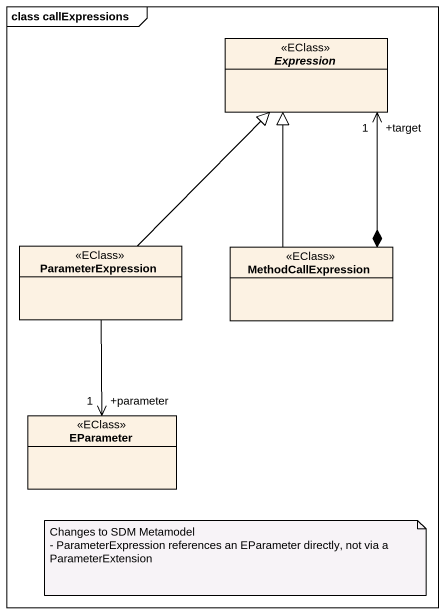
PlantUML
@startuml
mainframe class callExpressions
hide circle
hide empty members
abstract class Expression <<EClass>>
class ParameterExpression <<EClass>>
class MethodCallExpression <<EClass>>
class EParameter <<EClass>>
Expression "+target\n1" <--* MethodCallExpression
ParameterExpression -up-|> Expression
ParameterExpression --> "+parameter\n1" EParameter
MethodCallExpression -up-|> Expression
note as N1
  Changes to SDM Metamodel
  - ParameterExpression references an EParameter directly, not via a ParameterExtension
end note
@enduml
